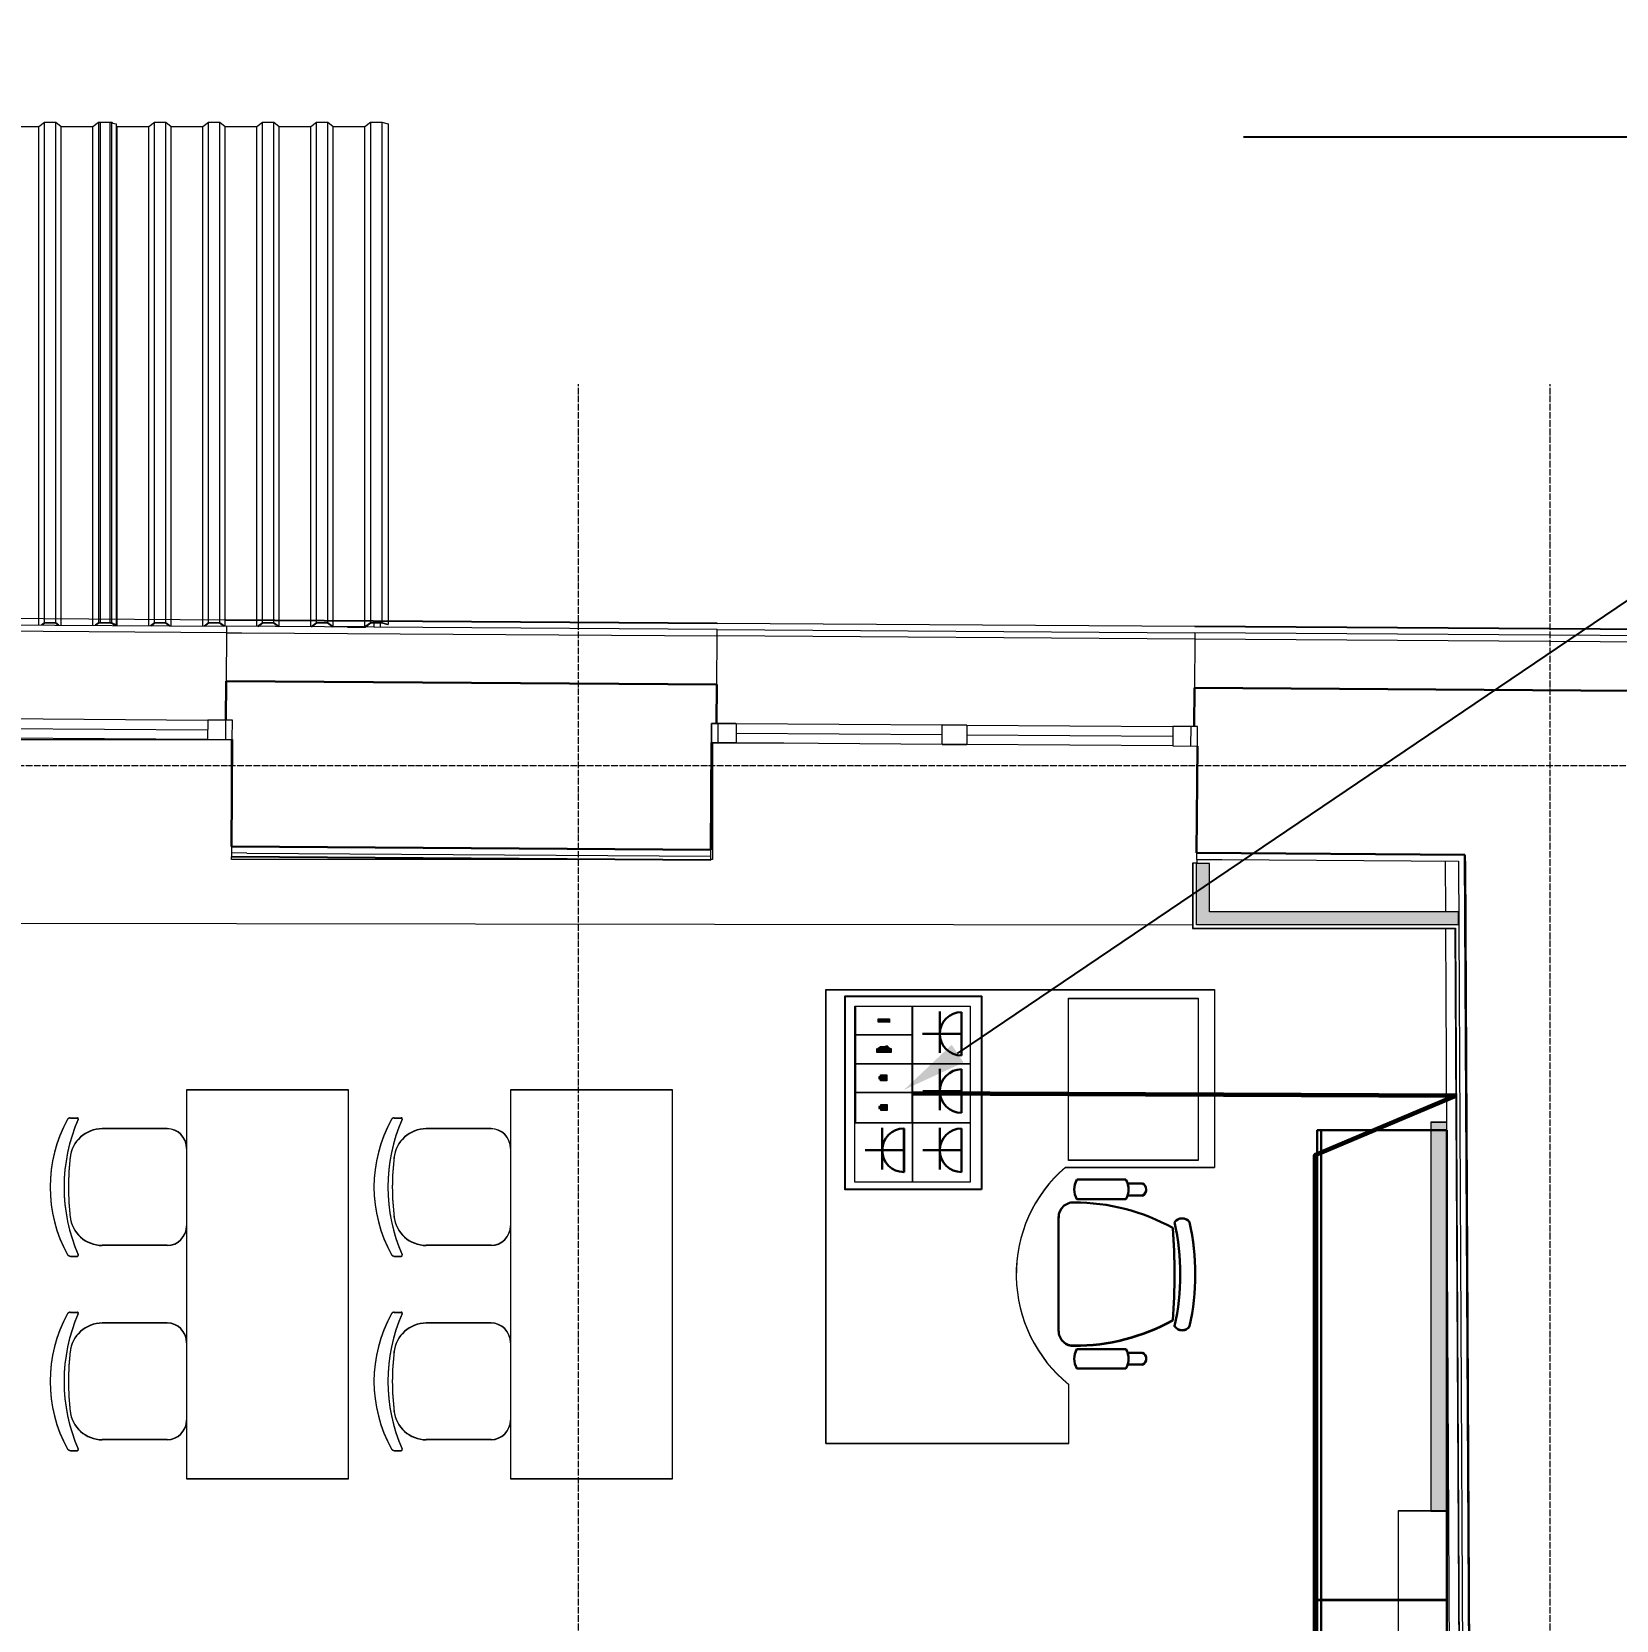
# Model space of a CAD drawing. Header units: millimetres. Extents: x -32 to 417638015, y -35 to 175284279.
# Drawn here: x 416263067 to 416267959, y 175272106 to 175277011 of the extents above; entities that cross this region are included whole.
import ezdxf
from ezdxf import colors
from ezdxf.entities.mleader import LeaderData, LeaderLine
from ezdxf.math import Vec2, Vec3

# ---------------------------------------------------------------- set-up
doc = ezdxf.new("R2010")
doc.units = ezdxf.units.MM
doc.linetypes.add('ADSK_Линия сетки', pattern=[25, 20, -2.5, 0, -2.5])
for name, color, linetype, lineweight in [('_ Окна', 7, 'Continuous', 9), ('_ЭМ_В полу', 26, 'Кабель в трубе', 60), ('_ЭМ_гофра', 5, 'Continuous', 60), ('_ЭМ_ТХобщее_слой', 7, 'Continuous', 30), ('Обобщенные модели', 7, 'Continuous', 18), ('Окна', 7, 'Continuous', 9), ('Оси', 253, 'Continuous', 9), ('Перекрытие', 7, 'Continuous', 18), ('Стены внутренние', 7, 'Continuous', 18), ('Стены наружные', 7, 'Continuous', 18), ('Стены несущие', 7, 'Continuous', 30), ('Стены отделка', 7, 'Continuous', 30), ('Стены штриховка', 7, 'Continuous', 9), ('ТХ', 5, 'Continuous', 0), ('ШТРИХОВКА', 252, 'Continuous', 15), ('Электро', 250, 'Continuous', 25), ('ЭОМ_Кабель для СУП', 150, 'Continuous', 9)]:
    doc.layers.add(name, color=color, linetype=linetype, lineweight=lineweight)
for name, color, linetype in [('_ЭМ_Надписи', 7, 'Continuous'), ('PDF _СС_розетки', 7, 'Continuous'), ('ВНУТРЯНКА', 1, 'Continuous'), ('ЭОМ_Лотки рабочие', 5, 'Continuous')]:
    doc.layers.add(name, color=color, linetype=linetype)
doc.layers.add('PDF _ЭОМ _розетки', color=7, linetype='Continuous', true_color=0xeb0000)
doc.styles.add('ELine', font='txt.shx')
doc.styles.add('ЭОМ', font='isocpeur.ttf', dxfattribs={"width": 0.85, "height": 250})
doc.linetypes.add('TRAY', pattern='A,12.119257,["_",ELine,S=4.5,R=90,X=0,Y=-1.555839],0.750382,["_",ELine,S=4.5,R=0,X=0,Y=-0.805849],1.314849,["_",ELine,S=4.5,R=0,X=0,Y=-0.805849],2.250029,["_",ELine,S=4.5,R=90,X=0,Y=-1.555839],13.565483', length=30)
doc.linetypes.add('Кабель в трубе', pattern='A,8,[133,ltypeshp.shx,S=1,R=0,X=10,Y=1.3],-3,[130,ltypeshp.shx,S=1.5,R=-45,X=-1.5,Y=0],8', length=19)

# ---------------------------------------------------------------- blocks, each defined once
blk = doc.blocks.new('Стул ученич штабелир №5-7')
at = {"color": 0, "linetype": 'ByBlock', "lineweight": -2}
for p, q in [((-120.1, 0), (120.1, 0)), ((-120.1, 0), (120.1, 0)), ((-179.9, -60), (-179.9, -260.3)), ((-179.9, -60), (-179.9, -260.3)), ((180.1, -60), (180.1, -260.3)), ((180.1, -60), (180.1, -260.3)), ((-213.4, -359), (-213.4, -337.3)), ((-213.4, -359), (-213.4, -337.3)), ((213.6, -359), (213.6, -337.3)), ((213.6, -359), (213.6, -337.3))]:
    blk.add_line(p, q, dxfattribs=at)
for centre, radius, start, end in [((-119.9, -60), 60, 90, 180), ((-119.9, -60), 60, 90, 180), ((120.1, -60), 60, 0, 90), ((120.1, -60), 60, 0, 90), ((-79.9, -260.3), 100, 180, 264.2584), ((-79.9, -260.3), 100, 180, 264.2584), ((80.1, -260.3), 100, 275.7416, 0), ((80.1, -260.3), 100, 275.7416, 0), ((-210.4, -337.3), 3, 63.8978, 180), ((-210.4, -337.3), 3, 63.8978, 180), ((0.1, 142.3), 520.8, 246.3195, 293.6805), ((0.1, 142.3), 520.8, 246.3195, 293.6805), ((210.6, -337.3), 3, 0, 116.1022), ((210.6, -337.3), 3, 0, 116.1022), ((-203.4, -359), 10, 180, 238.0683), ((-203.4, -359), 10, 180, 238.0683), ((0.1, 9), 430.5, 240.9917, 299.0083), ((0.1, 9), 430.5, 240.9917, 299.0083), ((0.1, 435.5), 800.4, 263.247, 276.753), ((0.1, 435.5), 800.4, 263.247, 276.753), ((203.6, -359), 10, 301.9317, 0), ((203.6, -359), 10, 301.9317, 0)]:
    blk.add_arc(centre, radius, start, end, dxfattribs=at)
blk = doc.blocks.new('ТХ 1 этаж.')
at = {"lineweight": 0, "true_color": 0x939598}
h = blk.add_hatch(color=252, dxfattribs=at)
h.dxf.hatch_style = 1
h.paths.add_polyline_path([(10094.5, 40577.9), (10044.5, 40577.9), (10044.5, 39377.9), (10094.5, 39377.9)])
at = {"color": 252, "linetype": 'Continuous', "lineweight": 5, "true_color": 0x939598}
for p, q in [((8177.5, 39587), (8177.5, 40987)), ((8177.5, 40987), (8177.5, 39587)), ((8177.5, 40987), (9377.5, 40987)), ((9377.5, 40987), (9377.5, 40439.1)), ((8916.6, 40439.1), (9377.5, 40439.1)), ((8927.5, 39587), (8927.5, 39767.9)), ((8177.5, 39587), (8927.5, 39587)), ((8177.5, 39587), (8927.5, 39587))]:
    blk.add_line(p, q, dxfattribs=at)
at = {"color": 252, "linetype": 'Continuous', "true_color": 0x939598}
for p, q in [((9706.5, 40552.9), (9706.5, 39102.9)), ((9103.4, 40400.3), (8952.2, 40400.3)), ((9154.8, 40388.3), (9109.2, 40388.3)), ((9103.4, 40340.1), (8952.2, 40340.1)), ((9154.7, 40351.5), (9109, 40351.5)), ((8895.9, 40283.8), (8895.9, 39933.6)), ((9103.4, 39877.3), (8952.2, 39877.3)), ((9154.7, 39865.9), (9109, 39865.8)), ((9154.8, 39829.1), (9109.2, 39829.1)), ((9103.4, 39817.1), (8952.2, 39817.1)), ((9706.5, 39102.9), (9706.5, 37652.9))]:
    blk.add_line(p, q, dxfattribs=at)
at = {"color": 252, "linetype": 'Continuous', "lineweight": 5, "true_color": 0x939598}
for points in [[(9326.3, 40960.6), (9326.3, 40460.6), (8926.3, 40460.6), (8926.3, 40960.6)], [(9944.5, 39377.9), (9944.5, 37377.9), (10094.5, 37377.9), (10094.5, 39377.9)]]:
    blk.add_lwpolyline(points, close=True, dxfattribs=at)
at = {"color": 252, "lineweight": 0, "true_color": 0x939598}
blk.add_lwpolyline([(10094.5, 40577.9), (10044.5, 40577.9), (10044.5, 39377.9), (10094.5, 39377.9), (10094.5, 40577.9)], dxfattribs=at)
at = {"color": 252, "linetype": 'Continuous', "true_color": 0x939598}
for points in [[(10094.5, 40552.9), (9694.5, 40552.9), (9694.5, 39102.9), (10094.5, 39102.9)], [(9694.5, 40251.6), (9694.5, 40268.9), (9684.3, 40268.9), (9684.3, 40251.6)], [(9694.5, 40183.9), (9694.5, 40201.3), (9684.3, 40201.3), (9684.3, 40183.9)], [(9694.5, 39854.7), (9694.5, 39872), (9684.3, 39872), (9684.3, 39854.7)], [(9694.5, 39787), (9694.5, 39804.4), (9684.3, 39804.4), (9684.3, 39787)], [(9694.5, 39447.6), (9694.5, 39465), (9684.3, 39465), (9684.3, 39447.6)], [(9694.5, 39380), (9694.5, 39397.3), (9684.3, 39397.3), (9684.3, 39380)], [(10094.5, 39102.9), (9694.5, 39102.9), (9694.5, 37652.9), (10094.5, 37652.9)]]:
    blk.add_lwpolyline(points, close=True, dxfattribs=at)
at = {"color": 252, "linetype": 'Continuous', "lineweight": 5, "true_color": 0x939598}
blk.add_arc((9201.9, 40108.1), 437, 130.7633, 231.1101, dxfattribs=at)
at = {"color": 252, "linetype": 'Continuous', "true_color": 0x939598}
for centre, radius, start, end in [((9002.2, 40370.2), 58.4, 148.951, 211.0488), ((9053.4, 40370.2), 58.4, 328.951, 31.0488), ((9146.2, 40369.9), 20.2, 294.8955, 65.3354), ((8941.4, 40284.4), 45.4, 87.8135, 180.7479), ((8944.4, 39705.3), 624.5, 60.9068, 90.1215), ((9277.1, 40252.6), 28.1, 34.2915, 145.7083), ((8523.8, 40108), 747.5, 347.602, 12.3978), ((8570.2, 40108), 747.5, 347.602, 12.3978), ((7491.9, 40108), 1761.9, 355.3938, 4.6546), ((8941.4, 39933), 45.4, 179.2519, 272.1866), ((8944.4, 40512.1), 624.5, 269.878, 299.1059), ((9277.1, 39963.3), 28.1, 214.2901, 325.7096), ((9002.2, 39847.2), 58.4, 148.951, 211.0488), ((9053.4, 39847.2), 58.4, 328.951, 31.0488), ((9146.3, 39847.5), 20.2, 294.8955, 65.3354)]:
    blk.add_arc(centre, radius, start, end, dxfattribs=at)
at = {"layer": 'ТХ', "color": 252, "true_color": 0x939598}
for points in [[(6703.6, 39477.9), (6703.6, 40677.9), (6203.6, 40677.9), (6203.6, 39477.9)], [(7703.6, 39477.9), (7703.6, 40677.9), (7203.6, 40677.9), (7203.6, 39477.9)]]:
    blk.add_lwpolyline(points, close=True, dxfattribs=at)
at = {"layer": 'ТХ', "color": 252, "lineweight": 0, "true_color": 0x939598, "rotation": 270}
for p in [(6203.6, 40377.9), (7203.6, 40377.9), (6203.6, 39777.9), (7203.6, 39777.9)]:
    blk.add_blockref('Стул ученич штабелир №5-7', p, dxfattribs=at)
blk = doc.blocks.new('1 этаж')
at = {"layer": 'Стены внутренние'}
for points in [[(2465.038, 42782.58), (2505.038, 42782.58), (2505.038, 42932.005), (2465.038, 42932.005), (2465.038, 42904.87)], [(3274.234, 42742.58), (3273.938, 42782.58), (2465.038, 42782.58), (2465.038, 42742.58), (3273.938, 42742.58)]]:
    blk.add_hatch(color=8, dxfattribs=at).paths.add_polyline_path(points)
at = {"layer": '_ Окна', "color": 8, "lineweight": 18}
for p, q in [((-587.729, 43374.785), (-588.131, 43314.787)), ((-511.73, 43374.275), (-587.729, 43374.785)), ((-512.133, 43314.276), (-511.73, 43374.275)), ((967.706, 43304.338), (968.109, 43364.336)), ((968.109, 43364.336), (1044.108, 43363.826)), ((1044.108, 43363.826), (1043.705, 43303.827)), ((1679.69, 43299.556), (1680.093, 43359.555)), ((1680.093, 43359.555), (1756.092, 43359.044)), ((1756.092, 43359.044), (1755.689, 43299.046)), ((-588.131, 43314.787), (-512.133, 43314.276)), ((2392.077, 43354.773), (2391.674, 43294.774)), ((2468.076, 43354.263), (2392.077, 43354.773)), ((2467.673, 43294.264), (2468.076, 43354.263)), ((1043.705, 43303.827), (967.706, 43304.338)), ((1755.689, 43299.046), (1679.69, 43299.556)), ((2391.674, 43294.774), (2467.673, 43294.264))]:
    blk.add_line(p, q, dxfattribs=at)
at = {"layer": '_ Окна', "color": 8}
for p, q in [((-532.133, 43314.411), (-531.73, 43374.409)), ((987.706, 43304.203), (988.109, 43364.202)), ((-1223.916, 43349.057), (-587.93, 43344.786)), ((1043.906, 43333.827), (1679.892, 43329.555)), ((1755.89, 43329.045), (2391.876, 43324.774)), ((2447.673, 43294.398), (2448.076, 43354.397))]:
    blk.add_line(p, q, dxfattribs=at)
at = {"layer": 'Обобщенные модели', "color": 8}
for p, q in [((-1108.999, 45207.763), (-1091.999, 45220.316)), ((-1091.999, 45220.316), (-1056.999, 45220.316)), ((-1091.999, 43688.179), (-1091.999, 45220.316)), ((-1056.999, 45220.316), (-1039.999, 45207.763)), ((-1056.999, 43687.944), (-1056.999, 45220.316)), ((-942.299, 45207.763), (-925.299, 45220.316)), ((-925.299, 45220.316), (-890.299, 45220.316)), ((-925.299, 45220.316), (-925.299, 43687.059)), ((-918.799, 45220.316), (-883.799, 45220.316)), ((-918.799, 43687.015), (-918.799, 45220.316)), ((-890.299, 45220.316), (-890.299, 43686.824)), ((-883.799, 45220.316), (-880.291, 45217.726)), ((-883.799, 43686.78), (-883.799, 45220.316)), ((-769.099, 45207.763), (-752.099, 45220.316)), ((-752.099, 45220.316), (-717.099, 45220.316)), ((-752.099, 43685.896), (-752.099, 45220.316)), ((-717.099, 45220.316), (-700.099, 45207.763)), ((-717.099, 43685.661), (-717.099, 45220.316)), ((-602.399, 45207.763), (-585.399, 45220.316)), ((-585.399, 45220.316), (-550.399, 45220.316)), ((-585.399, 43684.776), (-585.399, 45220.316)), ((-550.399, 45220.316), (-533.399, 45207.763)), ((-550.399, 43684.541), (-550.399, 45220.316)), ((-435.699, 45207.763), (-418.699, 45220.316)), ((-418.699, 45220.316), (-383.699, 45220.316)), ((-418.699, 43683.657), (-418.699, 45220.316)), ((-383.699, 45220.316), (-366.699, 45207.763)), ((-383.699, 43683.422), (-383.699, 45220.316)), ((-268.999, 45207.763), (-251.999, 45220.316)), ((-251.999, 45220.316), (-216.999, 45220.316)), ((-251.999, 43682.537), (-251.999, 45220.316)), ((-216.999, 45220.316), (-199.999, 45207.763)), ((-216.999, 43682.302), (-216.999, 45220.316)), ((-102.299, 45207.763), (-85.299, 45220.316)), ((-85.299, 45220.316), (-50.299, 45220.316)), ((-85.299, 45220.316), (-85.299, 43681.418)), ((-50.299, 45220.316), (-30.299, 45215.14)), ((-50.299, 45220.316), (-50.299, 43681.183)), ((-1206.699, 45207.763), (-1108.999, 45207.763)), ((-1108.999, 43688.293), (-1108.999, 45207.763)), ((-1039.999, 45207.763), (-942.299, 45207.763)), ((-1039.999, 43687.829), (-1039.999, 45207.763)), ((-942.299, 43687.173), (-942.299, 45207.763)), ((-880.291, 45217.726), (-870.299, 45215.14)), ((-870.299, 45215.14), (-870.299, 43686.69)), ((-870.299, 45210.348), (-866.799, 45207.763)), ((-866.799, 45207.763), (-769.099, 45207.763)), ((-866.799, 43686.666), (-866.799, 45207.763)), ((-769.099, 43686.01), (-769.099, 45207.763)), ((-700.099, 45207.763), (-602.399, 45207.763)), ((-700.099, 43685.547), (-700.099, 45207.763)), ((-602.399, 43684.89), (-602.399, 45207.763)), ((-533.399, 45207.763), (-435.699, 45207.763)), ((-533.399, 43684.427), (-533.399, 45207.763)), ((-435.699, 43683.771), (-435.699, 45207.763)), ((-366.699, 45207.763), (-268.999, 45207.763)), ((-366.699, 43683.307), (-366.699, 45207.763)), ((-268.999, 43682.651), (-268.999, 45207.763)), ((-199.999, 45207.763), (-102.299, 45207.763)), ((-199.999, 43682.188), (-199.999, 45207.763)), ((-102.299, 43681.532), (-102.299, 45207.763)), ((-30.299, 45215.14), (-30.299, 43681.048)), ((-1108.999, 43668.293), (-1108.999, 43687.293)), ((-1091.999, 43674.835), (-1100.933, 43668.239)), ((-1099.357, 43668.228), (-1090.936, 43674.447)), ((-1091.999, 43674.835), (-1091.999, 43687.179)), ((-1056.999, 43674.835), (-1091.999, 43674.835)), ((-1090.936, 43674.447), (-1058.063, 43674.447)), ((-1058.063, 43674.447), (-1049.185, 43667.891)), ((-1056.999, 43674.835), (-1056.999, 43686.944)), ((-1047.581, 43667.88), (-1056.999, 43674.835)), ((-1039.999, 43667.829), (-1039.999, 43686.829)), ((-942.299, 43667.173), (-942.299, 43686.173)), ((-925.299, 43674.835), (-935.735, 43667.129)), ((-934.16, 43667.119), (-924.236, 43674.447)), ((-925.299, 43686.059), (-925.299, 43674.835)), ((-890.299, 43674.835), (-925.299, 43674.835)), ((-924.236, 43674.447), (-890.921, 43674.447)), ((-918.799, 43674.835), (-918.799, 43686.015)), ((-918.799, 43674.835), (-918.799, 43674.447)), ((-883.799, 43674.835), (-918.799, 43674.835)), ((-918.799, 43674.447), (-884.863, 43674.447)), ((-890.921, 43674.447), (-871.36, 43669.384)), ((-890.299, 43685.824), (-890.299, 43674.835)), ((-870.299, 43669.658), (-890.299, 43674.835)), ((-884.863, 43674.447), (-874.395, 43666.717)), ((-883.799, 43674.835), (-883.799, 43685.78)), ((-872.791, 43666.706), (-883.799, 43674.835)), ((-871.36, 43669.384), (-870.299, 43669.658)), ((-870.299, 43685.69), (-870.299, 43669.658)), ((-866.799, 43666.666), (-866.799, 43685.666)), ((-769.099, 43666.01), (-769.099, 43685.01)), ((-752.099, 43674.835), (-764.096, 43665.976)), ((-762.521, 43665.966), (-751.036, 43674.447)), ((-752.099, 43674.835), (-752.099, 43684.896)), ((-717.099, 43674.835), (-752.099, 43674.835)), ((-751.036, 43674.447), (-718.163, 43674.447)), ((-718.163, 43674.447), (-706.165, 43665.587)), ((-717.099, 43674.835), (-717.099, 43684.661)), ((-704.561, 43665.577), (-717.099, 43674.835)), ((-700.099, 43665.547), (-700.099, 43684.547)), ((-602.399, 43664.89), (-602.399, 43683.89)), ((-585.399, 43674.835), (-598.899, 43664.867)), ((-597.324, 43664.856), (-584.336, 43674.447)), ((-585.399, 43674.835), (-585.399, 43683.776)), ((-550.399, 43674.835), (-585.399, 43674.835)), ((-584.336, 43674.447), (-551.463, 43674.447)), ((-551.463, 43674.447), (-537.78, 43664.343)), ((-550.399, 43674.835), (-550.399, 43683.541)), ((-536.206, 43664.355), (-550.399, 43674.835)), ((-533.399, 43664.376), (-533.399, 43683.427)), ((-435.699, 43663.771), (-435.699, 43682.834)), ((-418.699, 43674.835), (-433.701, 43663.757)), ((-432.126, 43663.747), (-417.636, 43674.447)), ((-418.699, 43674.835), (-418.699, 43682.731)), ((-383.699, 43674.835), (-418.699, 43674.835)), ((-417.636, 43674.447), (-384.763, 43674.447)), ((-384.763, 43674.447), (-369.705, 43663.328)), ((-383.699, 43674.835), (-383.699, 43682.519)), ((-368.101, 43663.317), (-383.699, 43674.835)), ((-366.699, 43663.307), (-366.699, 43682.416)), ((-268.999, 43662.651), (-268.999, 43681.824)), ((-251.999, 43674.835), (-268.504, 43662.648)), ((-266.929, 43662.637), (-250.936, 43674.447)), ((-251.999, 43674.835), (-251.999, 43681.721)), ((-216.999, 43674.835), (-251.999, 43674.835)), ((-250.936, 43674.447), (-218.063, 43674.447)), ((-218.063, 43674.447), (-201.475, 43662.198)), ((-216.999, 43674.835), (-216.999, 43681.509)), ((-199.999, 43662.282), (-216.999, 43674.835)), ((-199.999, 43662.282), (-199.999, 43681.406)), ((-102.299, 43662.282), (-199.999, 43662.282)), ((-156.213, 43661.894), (-101.236, 43661.894)), ((-102.299, 43662.282), (-102.299, 43680.532)), ((-85.299, 43674.835), (-102.299, 43662.282)), ((-101.236, 43661.894), (-84.236, 43674.447)), ((-85.299, 43680.418), (-85.299, 43674.835)), ((-50.299, 43674.835), (-85.299, 43674.835)), ((-84.236, 43674.447), (-50.921, 43674.447)), ((-50.921, 43674.447), (-31.36, 43669.384)), ((-50.299, 43680.183), (-50.299, 43674.835)), ((-30.299, 43669.658), (-50.299, 43674.835)), ((-31.36, 43669.384), (-30.299, 43669.658)), ((-30.299, 43680.048), (-30.299, 43669.658))]:
    blk.add_line(p, q, dxfattribs=at)
at = {"layer": 'Окна', "color": 8}
for p, q in [((-1223.714, 43379.057), (-587.729, 43374.785)), ((-511.73, 43374.275), (-587.729, 43374.785)), ((-512.133, 43314.276), (-511.73, 43374.275)), ((968.109, 43364.336), (967.706, 43304.338)), ((1044.108, 43363.826), (968.109, 43364.336)), ((1044.108, 43363.826), (1680.093, 43359.555)), ((1756.092, 43359.044), (1680.093, 43359.555)), ((1756.092, 43359.044), (2392.077, 43354.773)), ((-588.131, 43314.787), (-1224.117, 43319.058)), ((-588.131, 43314.787), (-512.133, 43314.276)), ((2468.076, 43354.263), (2392.077, 43354.773)), ((2467.673, 43294.264), (2468.076, 43354.263)), ((967.706, 43304.338), (1043.705, 43303.827)), ((1679.69, 43299.556), (1043.705, 43303.827)), ((1679.69, 43299.556), (1755.689, 43299.046)), ((2391.674, 43294.774), (1755.689, 43299.046)), ((2391.674, 43294.774), (2467.673, 43294.264))]:
    blk.add_line(p, q, dxfattribs=at)
at = {"layer": 'Оси', "color": 8, "linetype": 'ADSK_Линия сетки'}
for p, q in [((556.766, -4162.595), (556.766, 44411.9)), ((3556.766, -4162.595), (3556.766, 44411.9)), ((-9557.528, 43233.902), (56672.201, 43233.902))]:
    blk.add_line(p, q, dxfattribs=at)
at = {"layer": 'Перекрытие', "color": 8}
for p, q in [((-514.174, 43313.807), (-2012.17, 43313.807)), ((-514.174, 43010.385), (-514.174, 43313.807)), ((1190.914, 43302.839), (970.805, 43302.839)), ((970.805, 43302.839), (970.805, 42944.282)), ((2466.766, 43159.267), (2466.766, 43294.27)), ((-514.174, 42944.282), (-514.174, 42952.282)), ((677.04, 42944.282), (-514.174, 42944.282)), ((970.805, 42944.282), (965.288, 42944.282)), ((2466.766, 42932.005), (2466.766, 42944.262)), ((-2003.722, 42749.047), (2453.041, 42742.858))]:
    blk.add_line(p, q, dxfattribs=at)
at = {"layer": 'Стены внутренние', "color": 8}
for p, q in [((-74.824, 43674.554), (-74.824, 43661.347)), ((3234.731, 42782.58), (3233.936, 42939.11)), ((3261.716, 37473.595), (3234.996, 42730.58))]:
    blk.add_line(p, q, dxfattribs=at)
at = {"layer": 'Стены наружные', "color": 8}
for p, q in [((-531.326, 43683.413), (-1985.551, 43693.18)), ((-1985.544, 43694.18), (-531.319, 43684.413)), ((-529.916, 43644.403), (-1984.884, 43654.175)), ((-1984.749, 43674.174), (-529.782, 43664.403)), ((-54.824, 43674.447), (-54.824, 43661.213)), ((2459.821, 43663.325), (984.803, 43673.231)), ((984.81, 43674.231), (2459.827, 43664.325)), ((985.057, 43654.229), (2460.023, 43644.323)), ((2459.889, 43624.324), (984.922, 43634.23))]:
    blk.add_line(p, q, dxfattribs=at)
at = {"layer": 'Стены несущие', "color": 8}
for p, q in [((-530.924, 43494.407), (-531.73, 43374.409)), ((-530.924, 43494.407), (983.915, 43484.233)), ((983.109, 43364.236), (983.915, 43484.233)), ((2458.882, 43474.327), (2458.076, 43354.33)), ((2458.882, 43474.327), (3801.269, 43465.312)), ((-512.133, 43314.276), (-514.349, 42984.284)), ((965.49, 42974.345), (967.706, 43304.338)), ((2467.673, 43294.264), (2465.456, 42964.271)), ((965.49, 42974.345), (-514.349, 42984.284)), ((3293.837, 42958.708), (2465.456, 42964.271)), ((3293.837, 42958.708), (3323.869, 37050.264)), ((3323.869, 37050.253), (3293.939, 42938.707))]:
    blk.add_line(p, q, dxfattribs=at)
at = {"layer": 'Стены отделка', "color": 8, "lineweight": 9}
for p, q in [((-531.319, 43684.413), (-531.326, 43683.413)), ((-531.326, 43683.413), (984.803, 43673.231)), ((984.81, 43674.231), (-531.319, 43684.413)), ((-529.782, 43664.403), (-529.916, 43644.403)), ((985.057, 43654.229), (-529.782, 43664.403)), ((984.803, 43673.231), (984.81, 43674.231)), ((984.922, 43634.23), (985.057, 43654.229)), ((2459.827, 43664.325), (2459.821, 43663.325)), ((2459.821, 43663.325), (3893.678, 43653.695)), ((3893.684, 43654.695), (2459.827, 43664.325)), ((-529.916, 43644.403), (-530.924, 43494.407)), ((-529.916, 43644.403), (-482.509, 43644.085)), ((-482.509, 43644.085), (984.922, 43634.23)), ((983.915, 43484.233), (984.922, 43634.23)), ((2459.889, 43624.324), (2458.882, 43474.327)), ((2460.023, 43644.323), (2459.889, 43624.324)), ((3950.513, 43614.313), (2459.889, 43624.324)), ((3970.412, 43634.179), (2460.023, 43644.323)), ((-514.349, 42984.284), (-514.564, 42952.284)), ((-467.076, 42963.966), (-514.484, 42964.284)), ((-514.349, 42984.284), (-514.349, 42984.284)), ((965.275, 42942.346), (965.49, 42974.345)), ((2465.456, 42964.271), (2465.322, 42944.272)), ((2465.456, 42964.271), (2465.456, 42964.271)), ((-514.564, 42952.284), (965.275, 42942.346)), ((2453.038, 42932.354), (2453.038, 42732.58)), ((2465.038, 42932.274), (2453.038, 42932.354)), ((2465.038, 42742.58), (2465.038, 42932.274)), ((2505.038, 42932.005), (2465.038, 42932.005)), ((2465.322, 42944.272), (2542.856, 42943.751)), ((2505.038, 42782.58), (2505.038, 42932.005)), ((2542.856, 42943.751), (3273.938, 42938.841)), ((3273.938, 42938.841), (3301.768, 37463.595)), ((3293.939, 42938.707), (3293.837, 42958.708)), ((3274.234, 42782.58), (2505.038, 42782.58)), ((3274.234, 42742.58), (3274.234, 42782.58)), ((2455.038, 42730.58), (3262.996, 42730.58)), ((3274.935, 42742.58), (2465.038, 42742.58)), ((3262.996, 42730.58), (3289.717, 37473.595))]:
    blk.add_line(p, q, dxfattribs=at)
at = {"layer": 'Стены штриховка', "color": 8}
for p, q in [((-514.551, 42954.284), (965.289, 42944.346)), ((-467.076, 42963.966), (965.356, 42954.346)), ((2455.038, 42730.58), (2455.038, 42932.341)), ((2453.038, 42732.58), (3264.986, 42732.58)), ((2453.038, 42732.58), (2453.038, 42730.58)), ((2453.038, 42730.58), (2455.038, 42730.58)), ((3264.986, 42732.58), (3291.717, 37473.595))]:
    blk.add_line(p, q, dxfattribs=at)
at = {"layer": 'ЭОМ_Лотки рабочие'}
blk.add_blockref('ТХ 1 этаж.', (-6856.492, 1554.379), dxfattribs=at)
blk = doc.blocks.new('_ЭМ_ТХ2_1этаж')
at = {"lineweight": 0, "true_color": 0x939598}
h = blk.add_hatch(color=252, dxfattribs=at)
h.dxf.hatch_style = 1
h.paths.add_polyline_path([(121242.4, -28615.6), (121192.4, -28615.6), (121192.4, -29815.6), (121242.4, -29815.6)])
at = {"color": 252, "linetype": 'Continuous', "lineweight": 5, "true_color": 0x939598}
for p, q in [((119325.4, -29606.5), (119325.4, -28206.5)), ((119325.4, -28206.5), (119325.4, -29606.5)), ((119325.4, -28206.5), (120525.4, -28206.5)), ((120525.4, -28206.5), (120525.4, -28754.4)), ((120064.5, -28754.4), (120525.4, -28754.4)), ((120075.4, -29606.5), (120075.4, -29425.6)), ((119325.4, -29606.5), (120075.4, -29606.5)), ((119325.4, -29606.5), (120075.4, -29606.5))]:
    blk.add_line(p, q, dxfattribs=at)
at = {"color": 252, "linetype": 'Continuous', "true_color": 0x939598}
for p, q in [((120854.4, -28640.6), (120854.4, -30090.6)), ((120251.3, -28793.2), (120100.1, -28793.2)), ((120302.7, -28805.2), (120257.1, -28805.3)), ((120251.3, -28853.4), (120100.1, -28853.4)), ((120302.6, -28842), (120256.9, -28842)), ((120043.8, -28909.7), (120043.8, -29259.9)), ((120251.3, -29316.2), (120100.1, -29316.2)), ((120302.6, -29327.7), (120256.9, -29327.7)), ((120251.3, -29376.4), (120100.1, -29376.4)), ((120302.7, -29364.4), (120257.1, -29364.4)), ((120854.4, -30090.6), (120854.4, -31540.6))]:
    blk.add_line(p, q, dxfattribs=at)
at = {"color": 252, "linetype": 'Continuous', "lineweight": 5, "true_color": 0x939598}
for points in [[(120474.2, -28232.9), (120474.2, -28732.9), (120074.2, -28732.9), (120074.2, -28232.9)], [(121092.4, -29815.6), (121092.4, -31815.6), (121242.4, -31815.6), (121242.4, -29815.6)]]:
    blk.add_lwpolyline(points, close=True, dxfattribs=at)
at = {"color": 252, "linetype": 'Continuous', "true_color": 0x939598}
for points in [[(121242.4, -28640.6), (120842.4, -28640.6), (120842.4, -30090.6), (121242.4, -30090.6)], [(120842.4, -28942), (120842.4, -28924.6), (120832.2, -28924.6), (120832.2, -28942)], [(120842.4, -29009.6), (120842.4, -28992.3), (120832.2, -28992.3), (120832.2, -29009.6)], [(120842.4, -29338.8), (120842.4, -29321.5), (120832.2, -29321.5), (120832.2, -29338.8)], [(120842.4, -29406.5), (120842.4, -29389.1), (120832.2, -29389.1), (120832.2, -29406.5)], [(120842.4, -29745.9), (120842.4, -29728.5), (120832.2, -29728.5), (120832.2, -29745.9)], [(120842.4, -29813.5), (120842.4, -29796.2), (120832.2, -29796.2), (120832.2, -29813.5)], [(121242.4, -30090.6), (120842.4, -30090.6), (120842.4, -31540.6), (121242.4, -31540.6)]]:
    blk.add_lwpolyline(points, close=True, dxfattribs=at)
at = {"color": 252, "lineweight": 0, "true_color": 0x939598}
blk.add_lwpolyline([(121242.4, -28615.6), (121192.4, -28615.6), (121192.4, -29815.6), (121242.4, -29815.6), (121242.4, -28615.6)], dxfattribs=at)
at = {"color": 252, "linetype": 'Continuous', "lineweight": 5, "true_color": 0x939598}
blk.add_arc((120349.8, -29085.4), 437, 130.7633, 231.1101, dxfattribs=at)
at = {"color": 252, "linetype": 'Continuous', "true_color": 0x939598}
for centre, radius, start, end in [((120150.1, -28823.3), 58.4, 148.951, 211.0488), ((120201.3, -28823.3), 58.4, 328.951, 31.0488), ((120294.1, -28823.6), 20.2, 294.8955, 65.3354), ((120089.2, -28909.1), 45.4, 87.8135, 180.7479), ((120092.3, -29488.2), 624.5, 60.9068, 90.1215), ((120425, -28940.9), 28.1, 34.2915, 145.7083), ((119671.7, -29085.5), 747.5, 347.602, 12.3978), ((119718.1, -29085.5), 747.5, 347.602, 12.3978), ((118639.8, -29085.5), 1761.9, 355.3938, 4.6546), ((120092.3, -28681.4), 624.5, 269.878, 299.1059), ((120089.2, -29260.5), 45.4, 179.2519, 272.1866), ((120425, -29230.2), 28.1, 214.2901, 325.7096), ((120150.1, -29346.3), 58.4, 148.951, 211.0488), ((120201.3, -29346.3), 58.4, 328.951, 31.0488), ((120294.2, -29346), 20.2, 294.8955, 65.3354)]:
    blk.add_arc(centre, radius, start, end, dxfattribs=at)
at = {"layer": 'ТХ', "color": 252, "true_color": 0x939598}
for points in [[(117851.5, -29715.6), (117851.5, -28515.6), (117351.5, -28515.6), (117351.5, -29715.6)], [(118851.5, -29715.6), (118851.5, -28515.6), (118351.5, -28515.6), (118351.5, -29715.6)]]:
    blk.add_lwpolyline(points, close=True, dxfattribs=at)
at = {"layer": 'ТХ', "color": 252, "lineweight": 0, "true_color": 0x939598, "rotation": 270}
for p in [(117351.5, -28815.6), (118351.5, -28815.6), (117351.5, -29415.6), (118351.5, -29415.6)]:
    blk.add_blockref('Стул ученич штабелир №5-7', p, dxfattribs=at)
blk = doc.blocks.new('розетк для люка')
at = {"layer": 'ВНУТРЯНКА', "color": 5, "lineweight": 30, "ltscale": 100, "transparency": 33554687}
blk.add_line((-67.1, -58.8), (-67.1, 69), dxfattribs=at)
at = {"layer": 'Электро', "color": 5, "lineweight": 30, "transparency": 33554687}
for p, q in [((0, 67.3), (0, -67.3)), ((0, 0), (-120.1, 0))]:
    blk.add_line(p, q, dxfattribs=at)
blk.add_ellipse((0.1, 0), major_axis=(47.6, 47.6), ratio=1, start_param=0.787621, end_param=3.924768, dxfattribs=at)
blk = doc.blocks.new('Люк на 6 мест')
h = blk.add_hatch(color=256)
h.dxf.hatch_style = 1
h.paths.add_polyline_path([(-284.6, 515.7), (-284.6, 526.8), (-319.2, 527), (-319.2, 515.9)])
h = blk.add_hatch(color=256)
h.dxf.hatch_style = 1
h.paths.add_polyline_path([(-323.7, 435.1), (-323.7, 435.1), (-313, 442.8), (-289.1, 442.7), (-279.4, 435), (-279.4, 435), (-279.3, 422.8), (-323.6, 422.8)])
h = blk.add_hatch(color=256)
h.dxf.hatch_style = 1
h.paths.add_polyline_path([(-311.7, 334.8), (-311.7, 341.7), (-317.2, 341.7), (-317.3, 347.2), (-311.8, 347.2), (-311.8, 354.1), (-292.5, 354.1), (-292.5, 334.9)])
h = blk.add_hatch(color=256)
h.dxf.hatch_style = 1
h.paths.add_polyline_path([(-311.3, 243.2), (-311.3, 250.1), (-316.8, 250.1), (-316.8, 255.6), (-311.3, 255.6), (-311.3, 262.4), (-292, 262.5), (-292, 243.2)])
for p, q in [((-289.1, 442.7), (-296.8, 442.7)), ((-296.8, 442.7), (-296.8, 435)), ((-289.1, 435), (-289.1, 442.7)), ((-323.6, 422.8), (-323.7, 435.1)), ((-323.7, 435.1), (-323.7, 435.1)), ((-279.3, 422.8), (-323.6, 422.8)), ((-289.1, 435), (-279.4, 435)), ((-279.4, 435), (-279.3, 422.8))]:
    blk.add_line(p, q)
for points in [[(-215.5, 477.1), (-388.3, 476.8), (-388.3, 565.7), (-215.5, 566)], [(-284.6, 526.8), (-284.6, 515.7), (-319.2, 515.9), (-319.2, 527)], [(-215.5, 388.2), (-388.3, 387.9), (-388.3, 476.8), (-215.5, 477.1)], [(-215.5, 299.3), (-388.3, 299), (-388.3, 387.9), (-215.5, 388.2)], [(-215.8, 205.5), (-388.7, 205.1), (-388.3, 299), (-215.5, 299.3)]]:
    blk.add_lwpolyline(points, close=True)
for points in [[(-311.8, 347.2), (-317.3, 347.2), (-317.2, 341.7), (-311.7, 341.7)], [(-311.8, 347.2), (-311.8, 354.1), (-292.5, 354.1)], [(-292.5, 354.1), (-292.5, 334.9), (-311.7, 334.8), (-311.7, 341.7)], [(-311.3, 255.6), (-316.8, 255.6), (-316.8, 250.1), (-311.3, 250.1)], [(-292, 262.5), (-292, 243.2), (-311.3, 243.2), (-311.3, 250.1)], [(-311.3, 255.6), (-311.3, 262.4), (-292, 262.5)]]:
    blk.add_lwpolyline(points)
at = {"layer": 'PDF _СС_розетки', "linetype": 'Continuous', "lineweight": 20, "transparency": 33554687}
for points in [[(-391.2, 566), (-213.4, 566), (-213.4, 388.2), (-391.2, 388.2)], [(-391.2, 388.2), (-213.4, 388.2), (-213.4, 205.3), (-391.2, 205.3)], [(-391.2, 388.2), (-213.4, 388.2), (-213.4, 205.3), (-391.2, 205.3)], [(-391.2, 205.3), (-213.4, 205.3), (-213.4, 22.4), (-391.2, 22.4)]]:
    blk.add_lwpolyline(points, close=True, dxfattribs=at)
at = {"layer": 'PDF _ЭОМ _розетки', "color": 3, "linetype": 'Continuous', "lineweight": 25, "transparency": 33554687}
blk.add_lwpolyline([(0, 0), (-421.6, 0), (-421.6, 596.5), (0, 596.5)], close=True, dxfattribs=at)
at = {"layer": 'PDF _ЭОМ _розетки', "color": 7, "linetype": 'Continuous', "lineweight": 20, "transparency": 33554687}
for points in [[(-35.6, 388.2), (-213.4, 388.2), (-213.4, 566), (-35.6, 566)], [(-35.6, 205.3), (-213.4, 205.3), (-213.4, 388.2), (-35.6, 388.2)], [(-35.6, 22.4), (-213.4, 22.4), (-213.4, 205.3), (-35.6, 205.3)]]:
    blk.add_lwpolyline(points, close=True, dxfattribs=at)
at = {"layer": 'ВНУТРЯНКА', "color": 5, "lineweight": 30, "ltscale": 100, "transparency": 33554687}
for p, q in [((-129, 244.7), (-129, 372.6)), ((-128.8, 244.7), (-128.8, 372.6)), ((-306.8, 61.8), (-306.8, 189.7)), ((-306.6, 61.8), (-306.6, 189.7)), ((-128.8, 61.8), (-128.8, 189.7))]:
    blk.add_line(p, q, dxfattribs=at)
at = {"layer": 'ВНУТРЯНКА', "color": 1, "lineweight": 30, "ltscale": 100, "transparency": 33554687}
blk.add_line((-129, 61.8), (-129, 189.7), dxfattribs=at)
at = {"layer": 'Электро', "color": 5, "lineweight": 30, "transparency": 33554687}
for p, q in [((-61.9, 370.8), (-61.9, 236.3)), ((-61.7, 370.8), (-61.7, 236.3)), ((-61.9, 303.6), (-181.9, 303.6)), ((-61.7, 303.6), (-181.8, 303.6)), ((-239.5, 188), (-239.5, 53.4)), ((-61.7, 188), (-61.7, 53.4)), ((-239.7, 120.7), (-359.7, 120.7)), ((-239.5, 120.7), (-359.6, 120.7)), ((-61.7, 120.7), (-181.8, 120.7))]:
    blk.add_line(p, q, dxfattribs=at)
at = {"layer": 'Электро', "color": 1, "lineweight": 30, "transparency": 33554687}
for p, q in [((-239.7, 188), (-239.7, 53.4)), ((-61.9, 188), (-61.9, 53.4)), ((-61.9, 120.7), (-181.9, 120.7))]:
    blk.add_line(p, q, dxfattribs=at)
at = {"layer": 'Электро', "color": 5, "lineweight": 30, "transparency": 33554687}
for centre in [(-61.7, 303.6), (-61.6, 303.6), (-239.5, 120.7), (-239.4, 120.7), (-61.6, 120.7)]:
    blk.add_ellipse(centre, major_axis=(47.6, 47.6), ratio=1, start_param=0.787621, end_param=3.924768, dxfattribs=at)
at = {"layer": 'Электро', "color": 1, "lineweight": 30, "transparency": 33554687}
blk.add_ellipse((-61.7, 120.7), major_axis=(47.6, 47.6), ratio=1, start_param=0.787621, end_param=3.924768, dxfattribs=at)
at = {"color": 5, "linetype": 'TRAY', "lineweight": 53, "transparency": 33554687}
blk.add_blockref('розетк для люка', (-61.9, 480.3), dxfattribs=at)

msp = doc.modelspace()

# ---------------------------------------------------------------- linework, layer by layer
at = {"layer": '_ЭМ_В полу', "ltscale": 25}
msp.add_lwpolyline([(416265786.3, 175273732.9), (416267465.7, 175273726.3)], dxfattribs=at)
at = {"layer": '_ЭМ_гофра', "linetype": 'ByBlock'}
msp.add_lwpolyline([(416267029.6, 175268100.9), (416267029.6, 175273542.2), (416267465.7, 175273726.3)], dxfattribs=at)

# ---------------------------------------------------------------- block references
at = {"layer": '_ЭМ_ТХобщее_слой', "lineweight": 50}
msp.add_blockref('_ЭМ_ТХ2_1этаж', (416146193.7, 175302259.6), dxfattribs=at)
at = {"layer": 'ШТРИХОВКА'}
msp.add_blockref('1 этаж', (416264198.1, 175231510.7), dxfattribs=at)
at = {"layer": 'ЭОМ_Кабель для СУП', "color": 217, "linetype": 'ByBlock', "lineweight": 40, "true_color": 0x93278f, "transparency": 33554687}
msp.add_blockref('Люк на 6 мест', (416265999.6, 175273436.2), dxfattribs=at)

# ---------------------------------------------------------------- leaders
at = {"layer": '_ЭМ_Надписи', "color": 7, "ltscale": 5}
ml = msp.add_multileader_mtext('Standard', dxfattribs=at)
ml.set_content('{\\fGOST Common|b0|i0|c204|p34;\\W0.9;\\C256;1ЩРС-1\\fISOCPEUR|b0|i0|c204|p34;\\W0.85; Гр.30\\P\\W1;\\C0;Раб.место учителя, ноутбук}', color=1, style='ЭОМ')
ml.set_leader_properties()
ml.build(insert=Vec2(0, 0))
ml.multileader.update_dxf_attribs({"text_left_attachment_type": 6, "text_right_attachment_type": 6, "dogleg_length": 0, "arrow_head_size": 200})
ctx = ml.context
ctx.base_point, ctx.char_height, ctx.arrow_head_size, ctx.landing_gap_size, ctx.plane_origin = Vec3(416270107.5, 175276684.7), 250, 200, 0, Vec3(416246867.8, 175288493.3)
ctx.left_attachment, ctx.right_attachment = 6, 6
notes = []
notes.append((ctx, [(0, (1, 1, 0), (416270107.5, 175276684.7), (1, 0), 0, [(0, [(416265760, 175273743.5)], 0, [])])]))
ctx.mtext.insert, ctx.mtext.width, ctx.mtext.defined_height, ctx.mtext.flow_direction = Vec3(416270107.5, 175277009.7), 3266.495, 730, 5
ml = msp.add_multileader_mtext('Standard', dxfattribs=at)
ml.set_content('{\\fGOST Common|b0|i0|c204|p34;\\W0.9;\\C256;1ЩРС-1\\fISOCPEUR|b0|i0|c204|p34;\\W0.85; Гр.30\\Ph=2.0м\\P\\W1;\\C0;Итер. у-во}', color=1, style='ЭОМ')
ml.set_leader_properties()
ml.build(insert=Vec2(0, 0))
ml.multileader.update_dxf_attribs({"text_left_attachment_type": 6, "text_right_attachment_type": 6, "dogleg_length": 0, "arrow_head_size": 200})
ctx = ml.context
ctx.base_point, ctx.char_height, ctx.arrow_head_size, ctx.landing_gap_size, ctx.plane_origin = Vec3(416271735.9, 175274084.2), 250, 200, 0, Vec3(416248510.1, 175286277.1)
ctx.left_attachment, ctx.right_attachment = 6, 6
notes.append((ctx, [(0, (1, 1, 0), (416271735.9, 175274084.2), (1, 0), 0, [(0, [(416267402.3, 175271527.4)], 0, [])])]))
ctx.mtext.insert, ctx.mtext.width, ctx.mtext.defined_height, ctx.mtext.flow_direction = Vec3(416271735.9, 175274409.2), 2296.926, 730, 5
for ctx, leaders in notes:
    for number, flags, end, landing, length, lines in leaders:
        leader = LeaderData()
        leader.index, (leader.has_last_leader_line, leader.has_dogleg_vector, leader.attachment_direction) = number, flags
        leader.last_leader_point, leader.dogleg_vector, leader.dogleg_length = Vec3(end), Vec3(landing), length
        for number, points, colour, breaks in lines:
            line = LeaderLine()
            line.index, line.vertices, line.color, line.breaks = number, Vec3.list(points), colors.encode_raw_color(colour), breaks
            leader.lines.append(line)
        ctx.leaders.append(leader)

doc.saveas('drawing.dxf')
